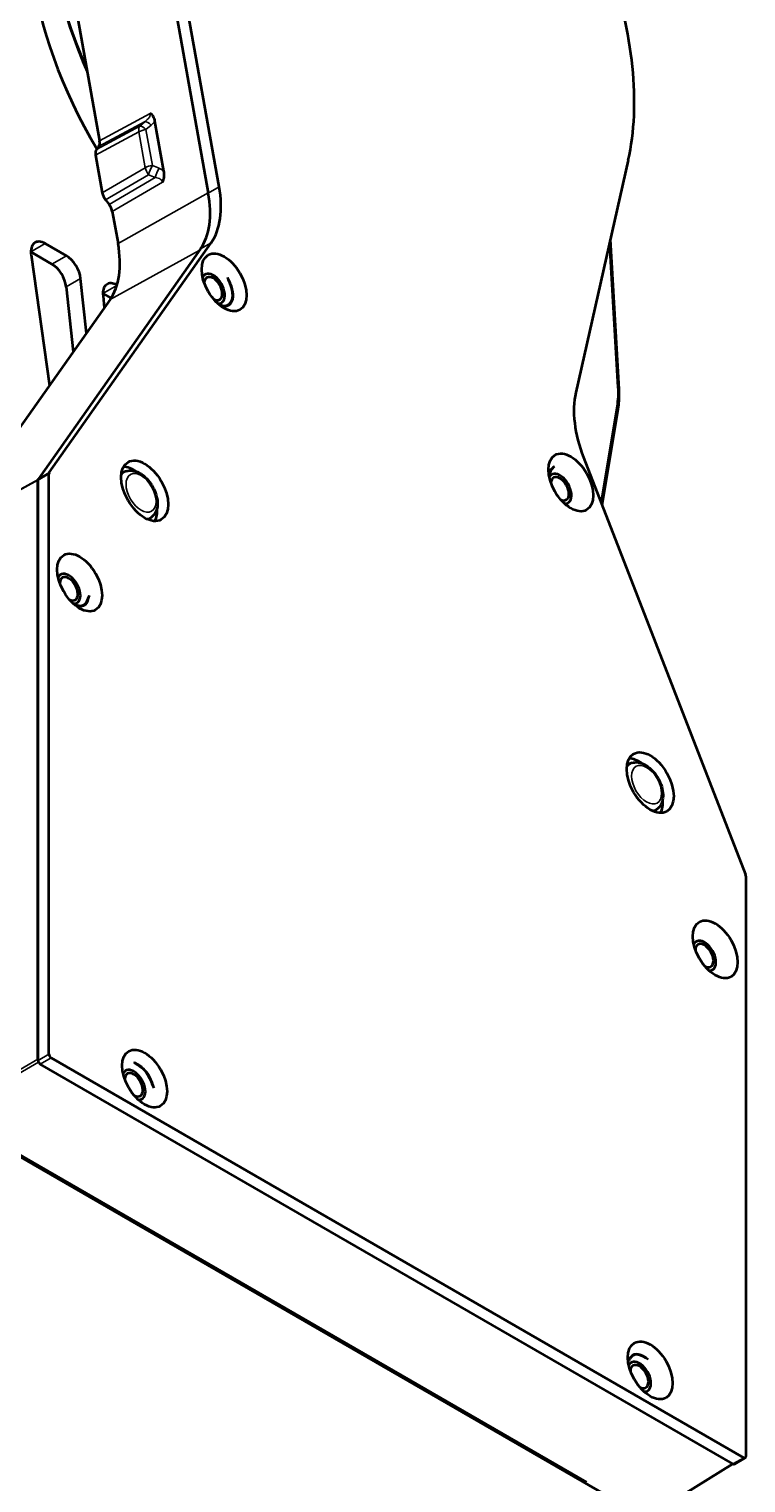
# Model space of a CAD drawing. Header units: millimetres. Extents: x 100 to 5488, y 100 to 4218.
# Drawn here: x 3561.5 to 3631.7, y 1116.6 to 1258.9 of the extents above; entities that cross this region are included whole.
import ezdxf

# ---------------------------------------------------------------- set-up
doc = ezdxf.new("R2010")
doc.units = ezdxf.units.MM
doc.header["$LTSCALE"] = 20
doc.layers.add('Visible (ANSI)', color=7, linetype='Continuous', lineweight=50)
doc.layers.add('Visible Narrow (ANSI)', color=7, linetype='Continuous', lineweight=35)

msp = doc.modelspace()

# ---------------------------------------------------------------- linework, layer by layer
at = {"layer": 'Visible (ANSI)'}
for p, q in [((3573.934, 1271.57), (3579.076, 1242.882)), ((3580.137, 1243.494), (3574.994, 1272.183)), ((3565.101, 1266.591), (3568.433, 1248.002)), ((3574.732, 1245.025), (3573.853, 1249.93)), ((3568.343, 1247.438), (3568.124, 1247.159)), ((3568.035, 1246.594), (3568.697, 1242.898)), ((3620.192, 1246.088), (3615.049, 1223.337)), ((3569.011, 1242.208), (3569.363, 1241.751)), ((3569.677, 1241.061), (3570.238, 1237.928)), ((3578.307, 1237.401), (3562.443, 1214.884)), ((3563.118, 1237.929), (3565.178, 1236.74)), ((3563.504, 1215.496), (3579.368, 1238.014)), ((3619.295, 1223.686), (3618.44, 1238.336)), ((3561.704, 1237.112), (3563.764, 1235.923)), ((3561.725, 1236.816), (3563.52, 1224.031)), ((3567.152, 1229.168), (3566.58, 1234.51)), ((3565.166, 1233.694), (3565.847, 1227.323)), ((3568.756, 1233.041), (3569.559, 1232.578)), ((3569.466, 1232.44), (3553.562, 1209.948)), ((3568.768, 1232.821), (3568.895, 1231.634)), ((3617.626, 1212.316), (3619.203, 1221.735)), ((3615.818, 1216.969), (3631.682, 1176.133)), ((3562.392, 1158.043), (3562.392, 1214.764)), ((3562.411, 1214.835), (3562.432, 1214.865)), ((3562.414, 1157.933), (3562.414, 1214.777)), ((3563.475, 1158.546), (3563.475, 1215.39)), ((3571.071, 1215.643), (3570.58, 1215.48)), ((3573.623, 1211.223), (3573.236, 1210.88)), ((3620.568, 1187.066), (3620.077, 1186.902)), ((3623.12, 1182.646), (3622.733, 1182.302)), ((3631.711, 1175.994), (3631.711, 1119.15)), ((3630.438, 1118.415), (3562.627, 1157.566)), ((3631.499, 1119.027), (3563.687, 1158.178)), ((3621.847, 1113.169), (3553.54, 1152.606)), ((3616.114, 1116.645), (3559.556, 1149.299)), ((3630.442, 1118.412), (3621.74, 1113.031)), ((3631.649, 1119.012), (3630.588, 1118.4)), ((3615.978, 1116.557), (3616.114, 1116.645))]:
    msp.add_line(p, q, dxfattribs=at)
for centre, major_axis, ratio, start_param, end_param in [((3586.562, 1258.791), (-16.5, 28.579), 0.5773503, 0, 1.3763009), ((3582.744, 1256.586), (-15, 25.981), 0.5773503, 0.2892148, 1.5984816), ((3586.421, 1258.709), (16.4, -28.406), 0.5773503, 3.9533098, 4.5224029), ((3597.593, 1265.16), (16.4, -28.406), 0.5773503, 0.5585054, 1.2665822), ((3567.744, 1248.217), (0.5, -0.866), 0.5771922, 0.2267593, 1.0120052), ((3568.724, 1246.379), (-0.5, 0.866), 0.5771922, 0.2267593, 1.0120052), ((3573.247, 1245.635), (5, -8.66), 0.5773503, 0.2610929, 1.012291), ((3569.386, 1242.684), (0.5, -0.866), 0.5775083, 4.1541695, 4.9394154), ((3568.988, 1241.275), (0.5, -0.866), 0.5775083, 1.0125768, 1.7978227), ((3572.186, 1245.023), (5, -8.66), 0.5773503, 0.2610929, 1.012291), ((3563.118, 1236.296), (-1, 1.732), 0.5773503, 5.4977871, 7.2431164), ((3563.346, 1240.07), (5.002, -8.663), 0.5773503, 0.2599732, 1.012291), ((3563.764, 1234.29), (1, -1.732), 0.5773503, 0.9162979, 2.3561945), ((3565.178, 1235.107), (-1, 1.732), 0.5773503, 4.0578905, 5.4977871), ((3579.562, 1233.52), (-0.8, 1.386), 0.5773503, 2.7564941, 6.6682839), ((3579.562, 1233.52), (0.625, -1.083), 0.5773503, 5.5504263, 10.1575369), ((3584.506, 1235.082), (-2.949, 5.108), 0.5773503, 1.3348539, 1.4303519), ((3570.17, 1232.224), (-1, 1.732), 0.5773503, 5.5190935, 7.1994832), ((3579.986, 1233.765), (1.05, -1.819), 0.5773503, 5.549389, 7.7134925), ((3621.939, 1217.523), (5, -8.66), 0.5773503, 3.700098, 4.4512961), ((3571.784, 1213.108), (-1.625, 2.815), 0.5773503, 5.3944459, 5.9507384), ((3571.784, 1213.108), (-1.625, 2.815), 0.5773503, 5.3944459, 5.9507384), ((3609.407, 1220.705), (2.949, -5.108), 0.5773503, 0.1404468, 0.2359453), ((3562.533, 1214.683), (-0.1, 0.173), 0.577481, 0.2597736, 0.7852045), ((3562.627, 1214.655), (-0.15, 0.26), 0.5773503, 0.2613276, 0.7853982), ((3563.687, 1215.267), (-0.15, 0.26), 0.5773503, 0.2610929, 0.7851635), ((3613.927, 1214.169), (-1.05, 1.819), 0.5773503, 0.1404892, 0.7337963), ((3613.503, 1213.925), (-0.8, 1.386), 0.5773503, 2.7564941, 6.6682839), ((3613.503, 1213.925), (0.625, -1.083), 0.5773503, 5.5504263, 10.1575369), ((3571.784, 1213.108), (1.625, -2.815), 0.5773503, 0.332447, 0.8887394), ((3571.784, 1213.108), (1.625, -2.815), 0.5773503, 0.332447, 0.8887394), ((3614.052, 1207.568), (2.949, -5.108), 0.5773503, 2.2827129, 2.3668746), ((3565.42, 1204.127), (-0.8, 1.386), 0.5773503, 2.7564941, 6.6682839), ((3565.42, 1204.127), (0.625, -1.083), 0.5773503, 5.5504263, 10.1575369), ((3571.31, 1199.535), (-2.95, 5.109), 0.5773503, 0.4295969, 0.525098), ((3567.964, 1197.093), (-2.949, 5.108), 0.5773503, 5.8820239, 5.9651071), ((3565.844, 1204.372), (1.05, -1.819), 0.5773503, 5.8821127, 6.8082599), ((3621.281, 1184.531), (-1.625, 2.815), 0.5773503, 5.3944459, 5.9507384), ((3621.281, 1184.531), (-1.625, 2.815), 0.5773503, 5.3944459, 5.9507384), ((3621.281, 1184.531), (1.625, -2.815), 0.5773503, 0.332447, 0.8887394), ((3621.281, 1184.531), (1.625, -2.815), 0.5773503, 0.332447, 0.8887394), ((3631.499, 1176.116), (0.15, -0.26), 0.5773503, 0.7853982, 1.3094689), ((3627.645, 1168.201), (-0.8, 1.386), 0.5773503, 2.7564941, 6.6682839), ((3627.645, 1168.201), (0.625, -1.083), 0.5773503, 5.5504263, 10.1575369), ((3562.533, 1157.961), (-0.1, 0.173), 0.5775261, 0.7855505, 1.3572811), ((3562.627, 1157.811), (0.15, -0.26), 0.5773503, 3.9269908, 5.4977871), ((3563.687, 1158.423), (-0.15, 0.26), 0.5773503, 0.7853982, 2.3561945), ((3572.086, 1162.39), (-2.949, 5.108), 0.5773503, 2.2822921, 2.377791), ((3571.784, 1155.545), (-0.8, 1.386), 0.5773503, 2.7564941, 6.6682839), ((3571.784, 1155.545), (0.625, -1.083), 0.5773503, 5.5504263, 10.1575369), ((3572.208, 1155.79), (-1.05, 1.819), 0.5773503, 4.3797429, 5.5193425), ((3577.294, 1155.71), (-2.949, 5.108), 0.5773502, 1.2380714, 1.3335715), ((3621.705, 1127.213), (-1.05, 1.819), 0.5773503, 5.4762318, 6.6158314), ((3616.619, 1133.006), (2.949, -5.108), 0.5773503, 0.2372089, 0.3327082), ((3621.281, 1126.968), (-0.8, 1.386), 0.5773503, 2.7564941, 6.6682839), ((3621.281, 1126.968), (0.625, -1.083), 0.5773503, 5.5504263, 10.1575369), ((3621.827, 1133.672), (-2.949, 5.108), 0.5773503, 2.3345958, 2.4300941), ((3631.499, 1119.272), (0.15, -0.26), 0.5773503, 5.4977871, 7.0685835), ((3630.438, 1118.66), (0.15, -0.26), 0.5773503, 5.4977871, 6.2831853)]:
    msp.add_ellipse(centre, major_axis=major_axis, ratio=ratio, start_param=start_param, end_param=end_param, dxfattribs=at)
for centre, major_axis in [((3580.622, 1234.133), (-1.55, 2.685)), ((3614.564, 1214.537), (-1.55, 2.685)), ((3572.844, 1213.72), (1.625, -2.815)), ((3566.48, 1204.739), (-1.55, 2.685)), ((3622.342, 1185.143), (1.625, -2.815)), ((3628.706, 1168.813), (-1.55, 2.685)), ((3572.844, 1156.157), (-1.55, 2.685)), ((3622.342, 1127.58), (1.55, -2.685))]:
    msp.add_ellipse(centre, major_axis=major_axis, ratio=0.5773503, dxfattribs=at)
for points, knots in [([(3573.853, 1249.93), (3573.845, 1249.971), (3573.837, 1250.01), (3573.827, 1250.048), (3573.808, 1250.122), (3573.784, 1250.192), (3573.756, 1250.256), (3573.729, 1250.317), (3573.697, 1250.374), (3573.663, 1250.425), (3573.642, 1250.456), (3573.62, 1250.485), (3573.597, 1250.512), (3573.558, 1250.556), (3573.517, 1250.594), (3573.473, 1250.626), (3573.448, 1250.645), (3573.422, 1250.661), (3573.395, 1250.676)], [0, 0, 0, 0, 0.1120122, 0.1120122, 0.1120122, 0.3333333, 0.3333333, 0.3333333, 0.5409431, 0.5409431, 0.5409431, 0.6666667, 0.6666667, 0.6666667, 0.878397, 0.878397, 0.878397, 1, 1, 1, 1]), ([(3574.601, 1243.948), (3574.634, 1244.023), (3574.661, 1244.1), (3574.684, 1244.179), (3574.694, 1244.214), (3574.704, 1244.25), (3574.712, 1244.286), (3574.734, 1244.383), (3574.749, 1244.484), (3574.756, 1244.587), (3574.757, 1244.608), (3574.758, 1244.628), (3574.759, 1244.649), (3574.763, 1244.773), (3574.755, 1244.898), (3574.732, 1245.025)], [0, 0, 0, 0, 0.2305914, 0.2305914, 0.2305914, 0.3333333, 0.3333333, 0.3333333, 0.610748, 0.610748, 0.610748, 0.6666667, 0.6666667, 0.6666667, 1, 1, 1, 1]), ([(3619.203, 1221.735), (3619.224, 1221.857), (3619.241, 1221.98), (3619.271, 1222.231), (3619.282, 1222.359), (3619.3, 1222.616), (3619.306, 1222.747), (3619.313, 1223.01), (3619.313, 1223.143), (3619.308, 1223.413), (3619.303, 1223.549), (3619.295, 1223.686)], [4.53785606, 4.53785606, 4.53785606, 4.53785606, 4.58669649, 4.58669649, 4.63553693, 4.63553693, 4.68437736, 4.68437736, 4.7332178, 4.7332178, 4.78205824, 4.78205824, 4.78205824, 4.78205824]), ([(3571.071, 1215.643), (3571.23, 1215.696), (3571.399, 1215.715), (3571.761, 1215.694), (3571.953, 1215.643), (3572.356, 1215.473), (3572.565, 1215.341), (3572.962, 1215.014), (3573.15, 1214.817), (3573.483, 1214.382), (3573.629, 1214.145), (3573.867, 1213.652), (3573.96, 1213.396), (3574.083, 1212.883), (3574.113, 1212.625), (3574.095, 1212.132), (3574.048, 1211.895), (3573.874, 1211.507), (3573.765, 1211.349), (3573.623, 1211.223)], [2.4743201, 2.4743201, 2.4743201, 2.4743201, 2.7195722, 2.7195722, 3.0091193, 3.0091193, 3.3510149, 3.3510149, 3.7043919, 3.7043919, 4.0532173, 4.0532173, 4.4012618, 4.4012618, 4.7534558, 4.7534558, 5.102654, 5.102654, 5.3796615, 5.3796615, 5.3796615, 5.3796615]), ([(3620.568, 1187.066), (3620.728, 1187.119), (3620.897, 1187.138), (3621.258, 1187.116), (3621.451, 1187.066), (3621.854, 1186.895), (3622.062, 1186.764), (3622.459, 1186.437), (3622.647, 1186.239), (3622.98, 1185.804), (3623.126, 1185.567), (3623.364, 1185.075), (3623.457, 1184.819), (3623.581, 1184.305), (3623.61, 1184.048), (3623.592, 1183.554), (3623.546, 1183.317), (3623.372, 1182.93), (3623.262, 1182.772), (3623.12, 1182.646)], [2.4743201, 2.4743201, 2.4743201, 2.4743201, 2.7195722, 2.7195722, 3.0091193, 3.0091193, 3.3510149, 3.3510149, 3.7043919, 3.7043919, 4.0532173, 4.0532173, 4.4012618, 4.4012618, 4.7534558, 4.7534558, 5.102654, 5.102654, 5.3796615, 5.3796615, 5.3796615, 5.3796615])]:
    msp.add_open_spline(points, degree=3, knots=knots, dxfattribs=at)
at = {"layer": 'Visible Narrow (ANSI)'}
for p, q in [((3573.395, 1250.676), (3568.433, 1248.002)), ((3568.035, 1246.594), (3572.275, 1248.879)), ((3568.124, 1247.159), (3572.37, 1249.446)), ((3572.888, 1249.887), (3568.343, 1247.438)), ((3572.905, 1245.365), (3572.275, 1248.879)), ((3572.888, 1249.887), (3572.37, 1249.446)), ((3572.973, 1249.099), (3573.492, 1249.539)), ((3572.973, 1249.099), (3573.603, 1245.585)), ((3572.905, 1245.365), (3568.697, 1242.898)), ((3573.224, 1244.678), (3569.011, 1242.208)), ((3573.224, 1244.678), (3573.873, 1244.395)), ((3574.251, 1245.303), (3573.603, 1245.585)), ((3569.363, 1241.751), (3573.873, 1244.395)), ((3569.677, 1241.061), (3574.601, 1243.948)), ((3579.076, 1242.882), (3580.137, 1243.494)), ((3570.238, 1237.928), (3579.073, 1242.898)), ((3563.118, 1237.929), (3561.704, 1237.112)), ((3579.368, 1238.014), (3578.307, 1237.401)), ((3618.332, 1237.861), (3619.15, 1223.861)), ((3563.764, 1235.923), (3565.178, 1236.74)), ((3578.197, 1237.244), (3569.466, 1232.44)), ((3566.58, 1234.51), (3565.166, 1233.694)), ((3570.128, 1233.833), (3568.756, 1233.041)), ((3581.173, 1234.111), (3581.106, 1234.072)), ((3619.064, 1222.022), (3617.495, 1212.653)), ((3553.183, 1209.679), (3562.392, 1214.764)), ((3562.411, 1214.835), (3553.562, 1209.948)), ((3563.475, 1215.39), (3562.414, 1214.777)), ((3562.443, 1214.884), (3563.504, 1215.496)), ((3567.279, 1203.102), (3567.213, 1203.06)), ((3562.392, 1158.043), (3553.183, 1152.726)), ((3553.324, 1152.481), (3562.46, 1157.755)), ((3562.414, 1157.933), (3563.475, 1158.546)), ((3563.687, 1158.178), (3562.627, 1157.566)), ((3572.176, 1157.523), (3572.107, 1157.486)), ((3573.477, 1155.73), (3573.543, 1155.769)), ((3621.669, 1128.872), (3621.737, 1128.908)), ((3630.382, 1118.447), (3621.638, 1113.04)), ((3630.438, 1118.415), (3631.499, 1119.027)), ((3615.978, 1116.557), (3615.978, 1116.723))]:
    msp.add_line(p, q, dxfattribs=at)
for centre, major_axis, ratio, start_param, end_param in [((3572.952, 1248.658), (-0.474, 0.88), 0.5726419, 0.243761, 1.0290069), ((3572.952, 1248.658), (-0.984, -0.176), 0.4326773, 4.6132808, 5.3899523), ((3572.952, 1248.658), (-0.647, 0.762), 0.3188986, 5.0408342, 6.0728751), ((3573.47, 1249.098), (-0.647, 0.762), 0.3188986, 5.0408342, 6.0728751), ((3572.047, 1250.263), (2.009, 0.626), 0.6395612, 5.298899, 5.5952019), ((3573.582, 1245.144), (0.984, 0.176), 0.4326773, 1.4716881, 2.2483596), ((3573.582, 1245.144), (-0.506, 0.863), 0.5575416, 1.0086481, 1.7938964), ((3573.582, 1245.144), (-0.399, -0.917), 0.1719697, 4.286549, 5.3185927), ((3574.23, 1244.861), (0.399, 0.917), 0.1719697, 1.1449564, 2.1769972), ((3579.986, 1233.765), (1.1, -1.905), 0.5773503, 5.6858136, 7.9720226), ((3579.918, 1233.726), (1.052, -1.822), 0.5773503, 0.0571875, 1.4303072), ((3612.442, 1227.193), (4.754, -8.235), 0.5773503, 0.6108652, 0.8550674), ((3618.796, 1223.656), (0.499, 0.029), 0.5357586, 0, 0.7529079), ((3618.71, 1221.817), (0.493, -0.083), 0.6688348, 0, 0.8892877), ((3613.927, 1214.169), (-1.1, 1.905), 0.5773503, 6.1651383, 6.880557), ((3572.195, 1213.346), (-1.285, 2.225), 0.5773503, 6.1650597, 6.6311811), ((3613.927, 1214.169), (-1.1, 1.905), 0.5773503, 2.5442209, 2.6366945), ((3572.195, 1213.346), (1.285, -2.225), 0.5773503, 5.9351895, 6.401311), ((3565.844, 1204.372), (1.1, -1.905), 0.5773503, 5.6858136, 7.0668282), ((3565.776, 1204.332), (1.052, -1.822), 0.5773503, 0.0571875, 0.5250754), ((3621.693, 1184.768), (-1.285, 2.225), 0.5773503, 6.1650597, 6.6311811), ((3621.693, 1184.768), (1.285, -2.225), 0.5773503, 5.9351895, 6.401311), ((3572.208, 1155.79), (1.1, -1.905), 0.5773503, 0.9796293, 2.6362876), ((3572.14, 1155.751), (-1.052, 1.822), 0.5773503, 4.3797429, 5.5193425), ((3621.705, 1127.213), (-1.1, 1.905), 0.5773503, 5.2176952, 6.8743642), ((3621.637, 1127.173), (-1.052, 1.822), 0.5773503, 5.4762318, 6.2259978)]:
    msp.add_ellipse(centre, major_axis=major_axis, ratio=ratio, start_param=start_param, end_param=end_param, dxfattribs=at)
for centre in [(3572.491, 1213.516), (3621.988, 1184.939)]:
    msp.add_ellipse(centre, major_axis=(-1.038, 1.798), ratio=0.5773503, dxfattribs=at)
msp.add_open_spline([(3573.395, 1250.676), (3573.401, 1250.647), (3573.405, 1250.586), (3573.389, 1250.483), (3573.344, 1250.37), (3573.271, 1250.251), (3573.171, 1250.13), (3573.044, 1250.008), (3572.943, 1249.927), (3572.888, 1249.887)], degree=3, dxfattribs=at)
for points, knots in [([(3574.732, 1245.025), (3574.715, 1245.038), (3574.697, 1245.051), (3574.68, 1245.063), (3574.65, 1245.085), (3574.618, 1245.106), (3574.586, 1245.126), (3574.535, 1245.158), (3574.482, 1245.189), (3574.426, 1245.219), (3574.376, 1245.245), (3574.324, 1245.27), (3574.27, 1245.294), (3574.264, 1245.297), (3574.257, 1245.3), (3574.251, 1245.303)], [0.00000019, 0.00000019, 0.00000019, 0.00000019, 0.12317253, 0.12317253, 0.12317253, 0.33333333, 0.33333333, 0.33333333, 0.66666667, 0.66666667, 0.66666667, 0.96487502, 0.96487502, 0.96487502, 0.99999886, 0.99999886, 0.99999886, 0.99999886]), ([(3573.873, 1244.395), (3573.985, 1244.382), (3574.085, 1244.362), (3574.169, 1244.336), (3574.253, 1244.31), (3574.322, 1244.279), (3574.38, 1244.244), (3574.439, 1244.208), (3574.487, 1244.169), (3574.524, 1244.12), (3574.561, 1244.071), (3574.588, 1244.013), (3574.601, 1243.948)], [0, 0, 0, 0, 0.25, 0.25, 0.25, 0.5, 0.5, 0.5, 0.75, 0.75, 0.75, 1, 1, 1, 1]), ([(3581.106, 1234.072), (3581.106, 1234.072), (3581.106, 1234.072), (3581.019, 1234.257), (3580.973, 1234.439), (3580.949, 1234.62)], [1.609353242, 1.609353242, 1.609353242, 1.609353242, 1.60936018, 1.60936018, 1.671055558, 1.671055558, 1.671055558, 1.671055558]), ([(3567.213, 1203.06), (3567.213, 1203.06), (3567.213, 1203.06), (3567.25, 1203.201), (3567.317, 1203.337), (3567.4, 1203.47)], [1.609307281, 1.609307281, 1.609307281, 1.609307281, 1.609310746, 1.609310746, 1.671018528, 1.671018528, 1.671018528, 1.671018528]), ([(3572.107, 1157.486), (3572.107, 1157.486), (3572.107, 1157.486), (3571.962, 1157.566), (3571.859, 1157.661), (3571.778, 1157.765)], [1.609352952, 1.609352952, 1.609352952, 1.609352952, 1.609359336, 1.609359336, 1.671056139, 1.671056139, 1.671056139, 1.671056139]), ([(3573.734, 1155.255), (3573.63, 1155.39), (3573.541, 1155.542), (3573.477, 1155.73), (3573.477, 1155.73), (3573.477, 1155.73)], [1.547698717, 1.547698717, 1.547698717, 1.547698717, 1.609385903, 1.609385903, 1.609398178, 1.609398178, 1.609398178, 1.609398178]), ([(3622.135, 1128.691), (3621.972, 1128.729), (3621.814, 1128.784), (3621.669, 1128.872), (3621.669, 1128.872), (3621.669, 1128.872)], [1.547662543, 1.547662543, 1.547662543, 1.547662543, 1.609358617, 1.609358617, 1.609362221, 1.609362221, 1.609362221, 1.609362221])]:
    msp.add_open_spline(points, degree=3, knots=knots, dxfattribs=at)

doc.saveas('drawing.dxf')
